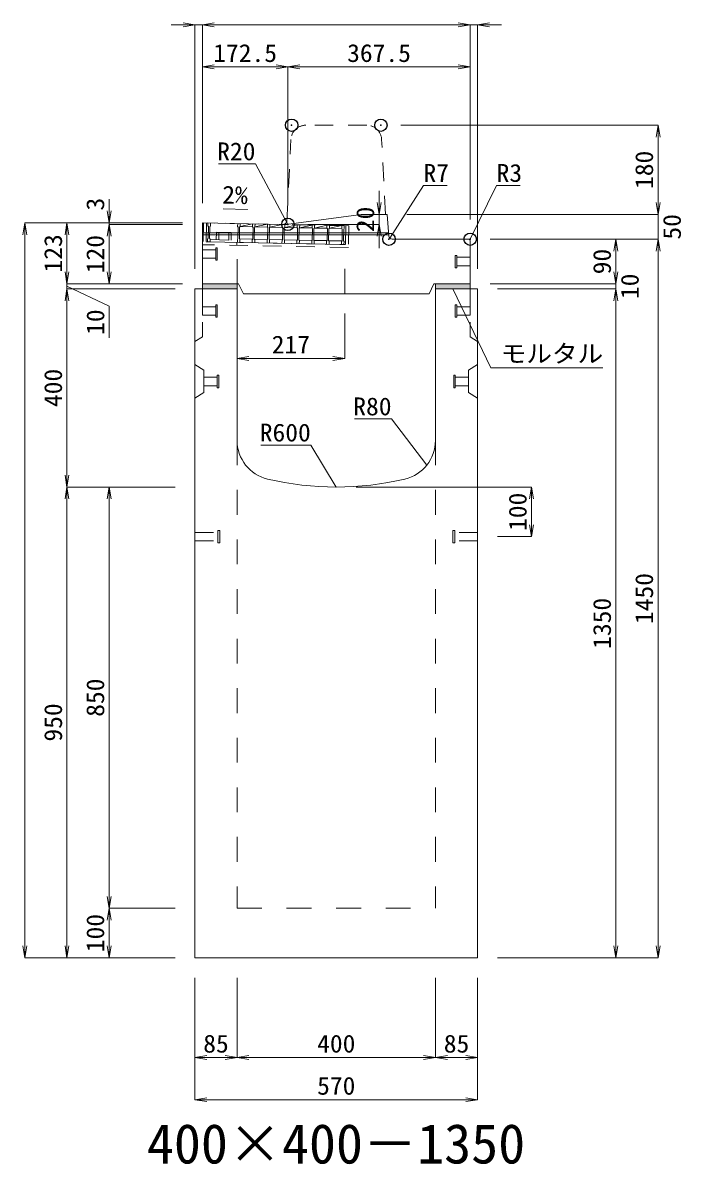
# Model space of a CAD drawing. Units: millimetres at full size. Extents: x -1809 to 57027, y -20349 to 17321.
# Drawn here: x 40936 to 42264, y -7912 to -5609 of the extents above; entities that cross this region are included whole.
import ezdxf
from ezdxf.enums import TextEntityAlignment as Align

# ---------------------------------------------------------------- set-up
doc = ezdxf.new("R2010")
doc.units = ezdxf.units.MM
doc.header["$LTSCALE"] = 50
doc.header["$PDMODE"] = 32
doc.header["$PDSIZE"] = 25
doc.linetypes.add('USER1', pattern=[2, 1, -1])
doc.linetypes.add('USER2', pattern=[1.35, 0.75, -0.6])
for name, color, linetype, lineweight in [('インサート', 3, 'USER2', 9), ('グレーチング', 7, 'USER2', 9), ('モルタル', 7, 'Continuous', 9), ('受枠', 3, 'USER2', 9), ('寸法線', 7, 'Continuous', 13), ('引出線', 4, 'Continuous', 13), ('本体', 2, 'Continuous', 13), ('目地', 132, 'Continuous', 9)]:
    doc.layers.add(name, color=color, linetype=linetype, lineweight=lineweight)
doc.layers.add('作業エリア', color=11, linetype='Continuous')
doc.layers.add('文字', color=7, linetype='Continuous')
doc.styles.add('ＭＳ 明朝', font='')
doc.styles.get('ＭＳ 明朝').set_extended_font_data('MS Mincho')

# ---------------------------------------------------------------- blocks, each defined once
blk = doc.blocks.new('open_arrow')
at = {"color": 0, "linetype": 'Continuous', "lineweight": -2}
blk.add_lwpolyline([(7.5, 1.25), (0, 0), (7.5, -1.25)], dxfattribs=at)

msp = doc.modelspace()

# ---------------------------------------------------------------- hatches: boundary and pattern name
at = {"layer": 'モルタル'}
for points in [[(41368.24, -6146.05), (41368.24, -6136.05), (41298.24, -6136.05), (41298.24, -6146.05)], [(41838.24, -6146.05), (41838.24, -6136.05), (41768.24, -6136.05), (41768.24, -6146.05)]]:
    msp.add_hatch(color=256, dxfattribs=at).paths.add_polyline_path(points)

# ---------------------------------------------------------------- linework, layer by layer
at = {"layer": 'インサート'}
for p, q in [((41298.24, -6067.55), (41325.24, -6067.55)), ((41298.24, -6067.55), (41298.24, -6084.55)), ((41328.24, -6063.55), (41325.24, -6063.55)), ((41325.24, -6063.55), (41325.24, -6088.55)), ((41328.24, -6088.55), (41328.24, -6063.55)), ((41808.24, -6078.55), (41811.24, -6078.55)), ((41808.24, -6103.55), (41808.24, -6078.55)), ((41811.24, -6078.55), (41811.24, -6103.55)), ((41298.24, -6084.55), (41325.24, -6084.55)), ((41325.24, -6088.55), (41328.24, -6088.55)), ((41838.24, -6082.55), (41811.24, -6082.55)), ((41838.24, -6099.55), (41811.24, -6099.55)), ((41838.24, -6082.55), (41838.24, -6099.55)), ((41811.24, -6103.55), (41808.24, -6103.55)), ((41298.24, -6182.55), (41325.24, -6182.55)), ((41298.24, -6182.55), (41298.24, -6199.55)), ((41328.24, -6178.55), (41325.24, -6178.55)), ((41325.24, -6178.55), (41325.24, -6203.55)), ((41328.24, -6203.55), (41328.24, -6178.55)), ((41808.24, -6178.55), (41811.24, -6178.55)), ((41808.24, -6203.55), (41808.24, -6178.55)), ((41811.24, -6178.55), (41811.24, -6203.55)), ((41838.24, -6182.55), (41811.24, -6182.55)), ((41838.24, -6182.55), (41838.24, -6199.55)), ((41298.24, -6199.55), (41325.24, -6199.55)), ((41325.24, -6203.55), (41328.24, -6203.55)), ((41811.24, -6203.55), (41808.24, -6203.55)), ((41838.24, -6199.55), (41811.24, -6199.55)), ((41301.44, -6324.55), (41328.44, -6324.55)), ((41301.44, -6324.55), (41301.44, -6341.55)), ((41331.44, -6320.55), (41328.44, -6320.55)), ((41328.44, -6320.55), (41328.44, -6345.55)), ((41331.44, -6345.55), (41331.44, -6320.55)), ((41805.04, -6320.55), (41808.04, -6320.55)), ((41805.04, -6345.55), (41805.04, -6320.55)), ((41808.04, -6320.55), (41808.04, -6345.55)), ((41835.04, -6324.55), (41808.04, -6324.55)), ((41835.04, -6324.55), (41835.04, -6341.55)), ((41301.44, -6341.55), (41328.44, -6341.55)), ((41328.44, -6345.55), (41331.44, -6345.55)), ((41808.04, -6345.55), (41805.04, -6345.55)), ((41835.04, -6341.55), (41808.04, -6341.55)), ((41283.24, -6637.55), (41329.24, -6637.55)), ((41283.24, -6654.55), (41283.24, -6637.55)), ((41283.24, -6654.55), (41329.24, -6654.55)), ((41329.24, -6658.55), (41329.24, -6633.55)), ((41329.24, -6633.55), (41333.24, -6633.55)), ((41333.24, -6658.55), (41333.24, -6633.55)), ((41803.24, -6633.55), (41807.24, -6633.55)), ((41803.24, -6633.55), (41803.24, -6658.55)), ((41807.24, -6633.55), (41807.24, -6658.55)), ((41853.24, -6637.55), (41807.24, -6637.55)), ((41853.24, -6654.55), (41807.24, -6654.55)), ((41853.24, -6637.55), (41853.24, -6654.55)), ((41333.24, -6658.55), (41329.24, -6658.55)), ((41807.24, -6658.55), (41803.24, -6658.55))]:
    msp.add_line(p, q, dxfattribs=at)
at = {"layer": 'グレーチング'}
for p, q in [((41309.53, -6013.27), (41309.41, -6019.27)), ((41309.41, -6019.27), (41310.39, -6020.29)), ((41584.48, -6018.59), (41309.53, -6013.27)), ((41310.39, -6020.29), (41309.93, -6044.29)), ((41313.39, -6020.35), (41312.93, -6044.34)), ((41314.41, -6019.37), (41313.39, -6020.35)), ((41314.53, -6013.37), (41314.41, -6019.37)), ((41326.67, -6032.11), (41326.38, -6047.1)), ((41326.67, -6032.11), (41356.66, -6032.69)), ((41331.67, -6032.2), (41331.38, -6047.2)), ((41351.66, -6032.59), (41351.37, -6047.59)), ((41356.66, -6032.69), (41356.37, -6047.68)), ((41369.52, -6014.43), (41369.4, -6020.43)), ((41369.4, -6020.43), (41370.38, -6021.45)), ((41370.38, -6021.45), (41369.92, -6045.45)), ((41373.38, -6021.51), (41372.92, -6045.5)), ((41374.4, -6020.53), (41373.38, -6021.51)), ((41374.52, -6014.53), (41374.4, -6020.53)), ((41374.4, -6020.53), (41399.51, -6015.01)), ((41374.4, -6020.53), (41399.4, -6021.01)), ((41399.51, -6015.01), (41399.4, -6021.01)), ((41399.4, -6021.01), (41400.38, -6022.03)), ((41400.38, -6022.03), (41399.91, -6046.03)), ((41403.38, -6022.09), (41402.91, -6046.09)), ((41404.39, -6021.11), (41403.38, -6022.09)), ((41404.51, -6015.11), (41404.39, -6021.11)), ((41404.39, -6021.11), (41429.51, -6015.59)), ((41404.39, -6021.11), (41429.39, -6021.59)), ((41429.51, -6015.59), (41429.39, -6021.59)), ((41429.39, -6021.59), (41430.37, -6022.61)), ((41430.37, -6022.61), (41429.91, -6046.61)), ((41433.37, -6022.67), (41432.91, -6046.67)), ((41434.39, -6021.69), (41433.37, -6022.67)), ((41434.51, -6015.69), (41434.39, -6021.69)), ((41434.39, -6021.69), (41459.5, -6016.17)), ((41434.39, -6021.69), (41459.38, -6022.17)), ((41459.5, -6016.17), (41459.38, -6022.17)), ((41459.38, -6022.17), (41460.36, -6023.19)), ((41460.36, -6023.19), (41459.9, -6047.19)), ((41463.36, -6023.25), (41462.9, -6047.25)), ((41464.38, -6022.27), (41463.36, -6023.25)), ((41464.5, -6016.27), (41464.38, -6022.27)), ((41464.38, -6022.27), (41489.49, -6016.76)), ((41464.38, -6022.27), (41489.38, -6022.75)), ((41489.49, -6016.76), (41489.38, -6022.75)), ((41489.38, -6022.75), (41490.36, -6023.77)), ((41490.36, -6023.77), (41489.89, -6047.77)), ((41493.36, -6023.83), (41492.89, -6047.83)), ((41494.38, -6022.85), (41493.36, -6023.83)), ((41494.49, -6016.85), (41494.38, -6022.85)), ((41494.38, -6022.85), (41519.49, -6017.34)), ((41494.38, -6022.85), (41519.37, -6023.33)), ((41519.49, -6017.34), (41519.37, -6023.33)), ((41519.37, -6023.33), (41520.35, -6024.35)), ((41520.35, -6024.35), (41519.89, -6048.35)), ((41523.35, -6024.41), (41522.89, -6048.41)), ((41524.37, -6023.43), (41523.35, -6024.41)), ((41524.49, -6017.43), (41524.37, -6023.43)), ((41524.37, -6023.43), (41549.48, -6017.92)), ((41524.37, -6023.43), (41549.37, -6023.92)), ((41549.48, -6017.92), (41549.37, -6023.92)), ((41549.37, -6023.92), (41550.35, -6024.93)), ((41550.35, -6024.93), (41549.88, -6048.93)), ((41553.35, -6024.99), (41552.88, -6048.99)), ((41554.37, -6024.01), (41553.35, -6024.99)), ((41554.48, -6018.01), (41554.37, -6024.01)), ((41554.37, -6024.01), (41579.48, -6018.5)), ((41554.37, -6024.01), (41579.36, -6024.5)), ((41579.48, -6018.5), (41579.36, -6024.5)), ((41579.36, -6024.5), (41580.34, -6025.51)), ((41580.34, -6025.51), (41579.88, -6049.51)), ((41583.34, -6025.57), (41582.88, -6049.57)), ((41584.36, -6024.59), (41583.34, -6025.57)), ((41584.48, -6018.59), (41584.36, -6024.59)), ((41308.79, -6051.26), (41308.91, -6045.27)), ((41583.74, -6056.59), (41308.79, -6051.26)), ((41308.91, -6045.27), (41309.93, -6044.29)), ((41313.91, -6045.36), (41312.93, -6044.34)), ((41313.79, -6051.36), (41313.91, -6045.36)), ((41313.88, -6046.86), (41368.87, -6047.93)), ((41368.78, -6052.43), (41368.9, -6046.43)), ((41368.9, -6046.43), (41369.92, -6045.45)), ((41372.92, -6045.5), (41399.91, -6046.03)), ((41373.9, -6046.52), (41372.92, -6045.5)), ((41373.78, -6052.52), (41373.9, -6046.52)), ((41398.78, -6053.01), (41398.89, -6047.01)), ((41398.89, -6047.01), (41399.91, -6046.03)), ((41403.89, -6047.1), (41402.91, -6046.09)), ((41402.91, -6046.09), (41429.91, -6046.61)), ((41403.78, -6053.1), (41403.89, -6047.1)), ((41428.77, -6053.59), (41428.89, -6047.59)), ((41428.89, -6047.59), (41429.91, -6046.61)), ((41433.89, -6047.68), (41432.91, -6046.67)), ((41432.91, -6046.67), (41459.9, -6047.19)), ((41433.77, -6053.68), (41433.89, -6047.68)), ((41458.76, -6054.17), (41458.88, -6048.17)), ((41458.88, -6048.17), (41459.9, -6047.19)), ((41463.88, -6048.27), (41462.9, -6047.25)), ((41462.9, -6047.25), (41489.89, -6047.77)), ((41463.76, -6054.26), (41463.88, -6048.27)), ((41488.76, -6054.75), (41488.88, -6048.75)), ((41488.88, -6048.75), (41489.89, -6047.77)), ((41493.87, -6048.85), (41492.89, -6047.83)), ((41492.89, -6047.83), (41519.89, -6048.35)), ((41493.76, -6054.84), (41493.87, -6048.85)), ((41518.75, -6055.33), (41518.87, -6049.33)), ((41518.87, -6049.33), (41519.89, -6048.35)), ((41523.87, -6049.43), (41522.89, -6048.41)), ((41522.89, -6048.41), (41549.88, -6048.93)), ((41523.75, -6055.43), (41523.87, -6049.43)), ((41548.75, -6055.91), (41548.86, -6049.91)), ((41548.86, -6049.91), (41549.88, -6048.93)), ((41552.88, -6048.99), (41579.88, -6049.51)), ((41553.86, -6050.01), (41552.88, -6048.99)), ((41553.75, -6056.01), (41553.86, -6050.01)), ((41578.74, -6056.49), (41578.86, -6050.49)), ((41578.86, -6050.49), (41579.88, -6049.51)), ((41583.86, -6050.59), (41582.88, -6049.57)), ((41583.74, -6056.59), (41583.86, -6050.59))]:
    msp.add_line(p, q, dxfattribs=at)
at = {"layer": 'モルタル'}
for points in [[(41298.24, -6136.05), (41368.24, -6136.05), (41368.24, -6146.05), (41298.24, -6146.05)], [(41768.24, -6136.05), (41838.24, -6136.05), (41838.24, -6146.05), (41768.24, -6146.05)]]:
    msp.add_lwpolyline(points, close=True, dxfattribs=at)
at = {"layer": '作業エリア'}
for p in [(41478.24, -5816.05), (41658.24, -5816.05), (41470.74, -6016.05), (41674.49, -6046.05), (41838.24, -6046.05)]:
    msp.add_point(p, dxfattribs=at)
at = {"layer": '受枠'}
for p, q in [((41300.53, -6013.1), (41299.68, -6057.09)), ((41593.48, -6018.77), (41300.53, -6013.1)), ((41306.53, -6013.21), (41305.79, -6051.21)), ((41587.48, -6018.65), (41586.74, -6056.64)), ((41593.48, -6018.77), (41592.62, -6062.76)), ((41305.79, -6051.21), (41586.74, -6056.64)), ((41367.78, -6052.41), (41367.67, -6058.41)), ((41592.62, -6062.76), (41299.68, -6057.09))]:
    msp.add_line(p, q, dxfattribs=at)
at = {"layer": '寸法線'}
for p, q in [((41346.24, -5613.38), (41235.24, -5613.38)), ((41283.24, -6106.03), (41283.24, -5613.38)), ((41298.24, -5613.38), (41838.24, -5613.38)), ((41298.24, -5973.03), (41298.24, -5613.38)), ((41298.24, -5973.03), (41298.24, -5613.38)), ((41790.24, -5613.38), (41901.24, -5613.38)), ((41838.24, -6006.03), (41838.24, -5613.38)), ((41838.24, -6006.03), (41838.24, -5613.38)), ((41853.24, -6106.03), (41853.24, -5613.38)), ((41470.74, -5698.38), (41298.24, -5698.38)), ((41298.24, -5973.03), (41298.24, -5698.38)), ((41470.74, -5976.03), (41470.74, -5698.38)), ((41470.74, -5698.38), (41838.24, -5698.38)), ((41470.74, -5976.03), (41470.74, -5698.38)), ((41838.24, -6006.03), (41838.24, -5698.38)), ((41698.26, -5816.05), (42217.02, -5816.05)), ((42217.02, -5996.05), (42217.02, -5816.05)), ((41654.6, -6064.05), (41654.6, -5948.05)), ((42217.02, -5948.05), (42217.02, -6094.05)), ((41110.3, -5965.05), (41110.3, -6064.05)), ((41654.6, -5996.05), (41658.76, -5996.05)), ((41710.76, -5996.05), (42217.02, -5996.05)), ((41710.76, -5996.05), (42217.02, -5996.05)), ((40940.3, -7496.05), (40940.3, -6013.05)), ((41258.22, -6013.05), (40940.3, -6013.05)), ((41025.3, -6013.05), (41025.3, -6136.05)), ((41258.22, -6013.05), (41025.3, -6013.05)), ((41258.22, -6013.05), (41110.3, -6013.05)), ((41258.22, -6016.05), (41110.3, -6016.05)), ((41110.3, -6016.05), (41110.3, -6136.05)), ((41258.22, -6016.05), (41110.3, -6016.05)), ((41510.76, -6016.05), (41654.6, -6016.05)), ((41878.26, -6046.05), (42132.02, -6046.05)), ((41878.26, -6046.05), (42217.02, -6046.05)), ((41878.26, -6046.05), (42217.02, -6046.05)), ((42132.02, -6046.05), (42132.02, -6136.05)), ((42217.02, -6046.05), (42217.02, -7496.05)), ((41025.3, -6088.05), (41025.3, -6194.05)), ((42132.02, -6088.05), (42132.02, -6194.05)), ((41258.22, -6136.05), (41025.3, -6136.05)), ((41258.22, -6136.05), (41025.3, -6136.05)), ((41025.3, -6141.05), (41110.51, -6181.26)), ((41243.22, -6146.05), (41025.3, -6146.05)), ((41025.3, -6146.05), (41025.3, -6546.05)), ((41243.22, -6146.05), (41025.3, -6146.05)), ((41258.22, -6136.05), (41110.3, -6136.05)), ((41878.26, -6136.05), (42132.02, -6136.05)), ((41878.26, -6136.05), (42132.02, -6136.05)), ((41893.26, -6146.05), (42132.02, -6146.05)), ((41893.26, -6146.05), (42132.02, -6146.05)), ((42132.02, -6146.05), (42132.02, -7496.05)), ((41110.51, -6181.26), (41110.51, -6245.32)), ((41585.24, -6196.07), (41585.24, -6286.56)), ((41368.24, -6286.56), (41585.24, -6286.56)), ((41243.22, -6546.05), (41025.3, -6546.05)), ((41025.3, -7496.05), (41025.3, -6546.05)), ((41243.22, -6546.05), (41025.3, -6546.05)), ((41110.3, -6546.05), (41110.3, -7396.05)), ((41243.22, -6546.05), (41110.3, -6546.05)), ((41608.26, -6546.05), (41962.02, -6546.05)), ((41962.02, -6546.05), (41962.02, -6646.05)), ((41893.26, -6646.05), (41962.02, -6646.05)), ((41243.22, -7396.05), (41110.3, -7396.05)), ((41110.3, -7396.05), (41110.3, -7496.05)), ((41243.22, -7396.05), (41110.3, -7396.05)), ((41243.22, -7496.05), (40940.3, -7496.05)), ((41243.22, -7496.05), (41025.3, -7496.05)), ((41243.22, -7496.05), (41110.3, -7496.05)), ((41893.26, -7496.05), (42132.02, -7496.05)), ((41893.26, -7496.05), (42217.02, -7496.05)), ((41283.24, -7536.07), (41283.24, -7697.21)), ((41283.24, -7536.07), (41283.24, -7782.21)), ((41368.24, -7536.07), (41368.24, -7697.21)), ((41368.24, -7536.07), (41368.24, -7697.21)), ((41768.24, -7536.07), (41768.24, -7697.21)), ((41768.24, -7536.07), (41768.24, -7697.21)), ((41853.24, -7536.07), (41853.24, -7697.21)), ((41853.24, -7536.07), (41853.24, -7782.21)), ((41283.24, -7697.21), (41368.24, -7697.21)), ((41368.24, -7697.21), (41768.24, -7697.21)), ((41768.24, -7697.21), (41853.24, -7697.21)), ((41283.24, -7782.21), (41853.24, -7782.21))]:
    msp.add_line(p, q, dxfattribs=at)
at = {"layer": '引出線'}
for points in [[(41470.74, -6016.01), (41405.34, -5893.94), (41330.67, -5893.94)], [(41676.22, -6044.19), (41743.97, -5937.41), (41791.9, -5937.41)], [(41837.36, -6046.93), (41891.52, -5937.41), (41939.25, -5937.41)], [(41389.27, -5985.86), (41340.53, -5984.89), (41389.27, -5985.86)], [(41803.24, -6146.05), (41879.95, -6305.82), (42105.87, -6305.82)], [(41751, -6501.63), (41679.74, -6408.52), (41605.07, -6408.52)], [(41568.24, -6546.05), (41516.88, -6461.3), (41415.87, -6461.3)]]:
    msp.add_lwpolyline(points, dxfattribs=at)
at = {"layer": '本体', "linetype": 'USER2', "lineweight": 9}
for p, q in [((41629.7, -5816.05), (41506.78, -5816.05)), ((41468.57, -6009.4), (41476.82, -5844.56)), ((41667.24, -5996.05), (41659.67, -5844.56)), ((41298.24, -6146.05), (41298.24, -6243.05)), ((41838.24, -6146.05), (41838.24, -6243.05)), ((41298.24, -6243.05), (41283.24, -6252.55)), ((41838.24, -6243.05), (41853.24, -6252.55))]:
    msp.add_line(p, q, dxfattribs=at)
at = {"layer": '本体'}
for p, q in [((41618.74, -5996.05), (41472.07, -6015.87)), ((41670.74, -5996.05), (41618.74, -5996.05)), ((41674.01, -6039.58), (41670.74, -5996.05)), ((41298.24, -6136.05), (41298.24, -6013.05)), ((41453.24, -6016.05), (41298.24, -6013.05)), ((41453.24, -6016.05), (41469.4, -6016.05)), ((41835.24, -6046.05), (41680.99, -6046.05)), ((41838.24, -6136.05), (41838.24, -6049.05)), ((41283.24, -6146.05), (41283.24, -7496.05)), ((41368.24, -6146.05), (41283.24, -6146.05)), ((41371.24, -6136.05), (41298.24, -6136.05)), ((41368.24, -6146.05), (41368.24, -6452.02)), ((41371.24, -6136.05), (41381.24, -6156.05)), ((41765.24, -6136.05), (41755.24, -6156.05)), ((41838.24, -6136.05), (41765.24, -6136.05)), ((41768.24, -6452.02), (41768.24, -6146.05)), ((41853.24, -6146.05), (41768.24, -6146.05)), ((41853.24, -7496.05), (41853.24, -6146.05)), ((41755.24, -6156.05), (41381.24, -6156.05)), ((41283.24, -7496.05), (41853.24, -7496.05))]:
    msp.add_line(p, q, dxfattribs=at)
at = {"layer": '本体', "linetype": 'USER1'}
for p, q in [((41368.24, -6136.05), (41368.24, -6052.42)), ((41585.24, -6156.05), (41585.24, -6056.62))]:
    msp.add_line(p, q, dxfattribs=at)
at = {"layer": '本体', "lineweight": 9}
for p, q in [((41283.24, -6299.05), (41301.44, -6310.55)), ((41853.24, -6299.05), (41835.04, -6310.55)), ((41301.44, -6310.55), (41301.44, -6355.55)), ((41835.04, -6310.55), (41835.04, -6355.55)), ((41283.24, -6367.05), (41301.44, -6355.55)), ((41853.24, -6367.05), (41835.04, -6355.55))]:
    msp.add_line(p, q, dxfattribs=at)
at = {"layer": '本体', "linetype": 'USER1', "lineweight": 15}
for p, q in [((41368.24, -6452.02), (41368.24, -7396.05)), ((41768.24, -6452.02), (41768.24, -7396.05)), ((41368.24, -7396.05), (41768.24, -7396.05))]:
    msp.add_line(p, q, dxfattribs=at)
at = {"layer": '本体', "linetype": 'USER2', "lineweight": 9}
for centre, radius, start, end in [((41506.78, -5846.05), 30, 90, 177.13759), ((41629.7, -5846.05), 30, 2.86241, 90), ((41461.58, -6009.05), 7, 270, 357.13759)]:
    msp.add_arc(centre, radius, start, end, dxfattribs=at)
at = {"layer": '本体'}
for centre, radius, start, end in [((41469.4, -5996.05), 20, 270, 277.69605), ((41680.99, -6039.05), 7, 184.28915, 270), ((41835.24, -6049.05), 3, 0, 90), ((41448.24, -6452.02), 80, 180, 256.65764), ((41688.24, -6452.02), 80, 283.34236, 0), ((41568.24, -5946.05), 600, 256.65764, 283.34236)]:
    msp.add_arc(centre, radius, start, end, dxfattribs=at)
at = {"layer": '目地'}
for p, q in [((41298.24, -6033.05), (41673.52, -6033.05)), ((41298.24, -6037.05), (41673.82, -6037.05))]:
    msp.add_line(p, q, dxfattribs=at)

# ---------------------------------------------------------------- block references
at = {"layer": '寸法線', "xscale": 3.2, "yscale": 3.2}
for p, rotation in [((41283.24, -5613.38), 180), ((41838.24, -5613.38), 180), ((41838.24, -5613.38), 180), ((41470.74, -5698.38), 180), ((41838.24, -5698.38), 180), ((42217.02, -5816.05), 270), ((41654.6, -5996.05), 90), ((42217.02, -5996.05), 90), ((42217.02, -5996.05), 90), ((41110.3, -6013.05), 90), ((40940.3, -6013.05), 270), ((41025.3, -6013.05), 270), ((41110.3, -6016.05), 270), ((41110.3, -6016.05), 270), ((41654.6, -6016.05), 270), ((42132.02, -6046.05), 270), ((42217.02, -6046.05), 270), ((42217.02, -6046.05), 270), ((41025.3, -6136.05), 90), ((41025.3, -6136.05), 90), ((41110.3, -6136.05), 90), ((42132.02, -6136.05), 90), ((42132.02, -6136.05), 90), ((41025.3, -6146.05), 270), ((41025.3, -6146.05), 270), ((42132.02, -6146.05), 270), ((42132.02, -6146.05), 270), ((41585.24, -6286.56), 180), ((41025.3, -6546.05), 90), ((41025.3, -6546.05), 270), ((41110.3, -6546.05), 270), ((41962.02, -6546.05), 270), ((41962.02, -6646.05), 90), ((41110.3, -7396.05), 90), ((41110.3, -7396.05), 270), ((40940.3, -7496.05), 90), ((41025.3, -7496.05), 90), ((41110.3, -7496.05), 90), ((42132.02, -7496.05), 90), ((42217.02, -7496.05), 90), ((41368.24, -7697.21), 180), ((41768.24, -7697.21), 180), ((41853.24, -7697.21), 180), ((41853.24, -7782.21), 180)]:
    msp.add_blockref('open_arrow', p, dxfattribs=dict(at, rotation=rotation))
for p in [(41298.24, -5613.38), (41298.24, -5613.38), (41853.24, -5613.38), (41298.24, -5698.38), (41470.74, -5698.38), (41368.24, -6286.56), (41283.24, -7697.21), (41368.24, -7697.21), (41768.24, -7697.21), (41283.24, -7782.21)]:
    msp.add_blockref('open_arrow', p, dxfattribs=at)
at = {"layer": '引出線', "xscale": 0.0533, "yscale": 0.0533}
for p, rotation in [((41389.27, -5985.86), 178.9), ((41470.74, -6016.01), 118.2), ((41676.22, -6044.19), 57.6), ((41837.36, -6046.93), 63.7), ((41803.24, -6146.05), 295.6), ((41751, -6501.63), 127.4), ((41568.24, -6546.05), 121.2)]:
    msp.add_blockref('open_arrow', p, dxfattribs=dict(at, rotation=rotation))

# ---------------------------------------------------------------- texts
at = {"layer": '寸法線', "style": 'ＭＳ 明朝', "width": 1.05}
for s, p in [('172.5', (41384.49, -5670.36)), ('367.5', (41654.49, -5670.36)), ('217', (41476.74, -6258.54)), ('85', (41325.74, -7669.19)), ('400', (41568.24, -7669.19)), ('85', (41810.74, -7669.19)), ('570', (41568.24, -7754.19))]:
    msp.add_text(s, height=36.03, dxfattribs=at).set_placement(p, align=Align.MIDDLE_CENTER)
for s, p in [('180', (42189, -5906.05)), ('3', (41082.3, -5975.23)), ('20', (41626.58, -6006.05)), ('50', (42245.04, -6021.05)), ('123', (40997.28, -6074.55)), ('120', (41082.28, -6076.05)), ('90', (42104, -6091.05)), ('10', (42160.04, -6141.05)), ('10', (41082.49, -6213.29)), ('400', (40997.28, -6346.05)), ('100', (41934, -6596.05)), ('1450', (42189, -6771.05)), ('1350', (42104, -6821.05)), ('850', (41082.28, -6971.05)), ('950', (40997.28, -7021.05)), ('100', (41082.28, -7446.05))]:
    msp.add_text(s, height=36.03, rotation=90, dxfattribs=at).set_placement(p, align=Align.MIDDLE_CENTER)
at = {"layer": '引出線', "style": 'ＭＳ 明朝', "width": 1.05}
for s, p in [('R20', (41405.34, -5850.74)), ('R80', (41679.74, -6365.32)), ('R600', (41516.88, -6418.1))]:
    msp.add_text(s, height=36.03, dxfattribs=at).set_placement(p, align=Align.TOP_RIGHT)
for s, p in [('R7', (41743.97, -5894.21)), ('R3', (41891.52, -5894.21)), ('モルタル', (41899.95, -6258.72))]:
    msp.add_text(s, height=36.03, dxfattribs=at).set_placement(p, align=Align.TOP_LEFT)
msp.add_text('2%', height=36.03, rotation=358.854, dxfattribs=at).set_placement((41390.21, -5938.97), align=Align.TOP_RIGHT)
at = {"layer": '文字', "style": 'ＭＳ 明朝'}
msp.add_text('400×400－1350', height=80.06, dxfattribs=at).set_placement((41567.76, -7871.03), align=Align.MIDDLE_CENTER)

doc.saveas('drawing.dxf')
